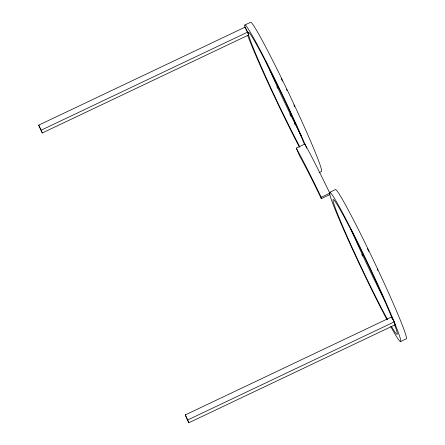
<?xml version="1.0" encoding="UTF-8"?>
<svg xmlns="http://www.w3.org/2000/svg" width="445" height="445" viewBox="0 0 445 445"><rect width="100%" height="100%" fill="white"/><g stroke="black" fill="none" stroke-linecap="round" stroke-linejoin="round"><path stroke-width="0.67" d="M244.922 24.976L250.657 22.25A82.62 4.011 64.6 0 1 290.112 96.092A82.62 4.011 64.6 0 1 321.451 171.547L319.154 172.632M38.721 125.145L245.151 27.112L247.687 32.112L248.722 34.932L42.292 132.966L38.721 125.145L42.292 132.966M41.257 130.151L247.687 32.112M321.279 198.642A61.11 2.97 64.6 0 0 299.618 155.917L296.275 148.124L304.875 144.041A79.9 3.883 64.6 0 1 329.806 193.208L321.207 197.291L321.279 198.642L329.884 194.56M387.017 319.732A82.62 4.011 64.6 0 1 329.906 195.027L329.751 192.273L335.486 189.553A82.62 4.011 64.6 0 1 374.946 263.39A82.62 4.011 64.6 0 1 406.279 338.845L400.545 341.571M185.265 414.929L391.695 316.89L394.231 321.896L395.266 324.711L188.841 422.75L185.265 414.929L188.841 422.75M187.801 419.93L394.231 321.896M246.185 29.926L247.042 31.623M247.615 32.752L248.188 33.876M248.722 34.932L248.349 32.201A74.621 3.627 64.6 0 1 270.771 71.751A74.621 3.627 64.6 0 1 304.586 144.553M306.677 148.235L301.532 136.248A82.62 4.011 64.6 0 0 261.988 53.539A82.62 4.011 64.6 0 0 245.078 27.724M391.695 316.89L392.523 319.148M245.151 27.112L245.979 29.364M299.758 146.733A74.621 3.627 64.6 0 1 248.488 34.688M301.165 135.736A74.621 3.627 64.6 0 1 266.027 61.844M281.318 78.743A74.621 3.627 64.6 0 1 282.503 81.168M286.424 89.261A74.621 3.627 64.6 0 1 287.025 90.519M293.861 104.975A74.621 3.627 64.6 0 1 294.735 106.861M295.068 124.645A82.62 4.011 64.6 0 1 294.44 123.382M290.997 116.395A82.62 4.011 64.6 0 1 289.812 113.965M277.552 88.266A82.62 4.011 64.6 0 1 276.968 87.009M299.441 147.234A82.62 4.011 64.6 0 1 247.631 35.378M394.671 324.945A74.621 3.627 64.6 0 1 391.411 326.374M387.617 319.649A74.621 3.627 64.6 0 1 340.603 221.321A74.621 3.627 64.6 0 1 346.104 220.553A74.621 3.627 64.6 0 1 392.351 318.987M385.342 301.766A74.621 3.627 64.6 0 1 350.571 228.496M367.336 248.471A74.621 3.627 64.6 0 1 368.833 251.553M377.215 269.125A74.621 3.627 64.6 0 1 377.811 270.388M296.275 148.124A79.9 3.883 64.6 0 1 321.207 197.291M362.681 256.198A82.62 4.011 64.6 0 1 361.796 254.312M390.76 326.636A82.62 4.011 64.6 0 0 397.836 331.163L393.052 319.137A82.62 4.011 64.6 0 0 355.355 237.608A82.62 4.011 64.6 0 0 329.751 192.273"/></g></svg>
